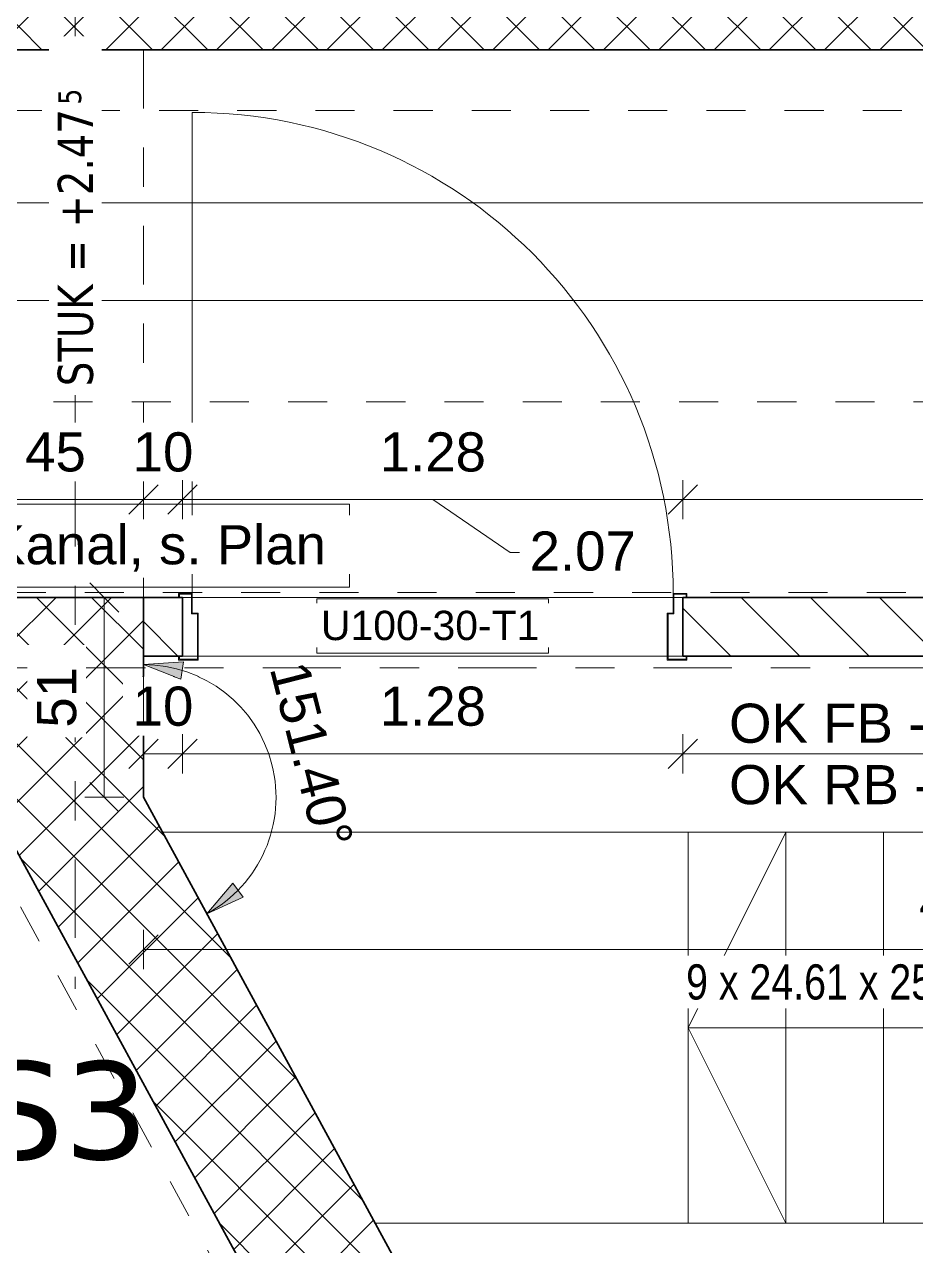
# Model space of a CAD drawing. Header units: metres. Extents: x -86 to 44, y -23 to 39.
# Drawn here: x -22.117 to -19.838, y 14.915 to 18.036 of the extents above; entities that cross this region are included whole.
import ezdxf

# ---------------------------------------------------------------- set-up
doc = ezdxf.new("R2010")
doc.units = ezdxf.units.M
for name, pattern in [('_Rasterlinie_', [0.375, 0.2, -0.05, 0.075, -0.05]), ('_Verdeckte Linien_', [0.15, 0.1, -0.05]), ('Grundrissdarstellung Sturz', [0.25, 0.15, -0.05, 0, -0.05]), ('Strichpunkt - Fein', [0.2, 0.1, -0.05, 0, -0.05])]:
    doc.linetypes.add(name, pattern=pattern)
for name, color, linetype, lineweight in [('A-____-____-DIMS', 7, 'Continuous', 5), ('A-____-____-DIMS-50', 7, 'Continuous', 5), ('A-____-NOTE-TEXT', 7, 'Continuous', 9), ('A-DETL-____-HDLN', 7, '_Verdeckte Linien_', 9), ('A-DETL-GENF-OTLN', 7, 'Continuous', 9), ('A-DOOR-____-IDEN', 7, 'Continuous', 5), ('A-DOOR-____-OTLN', 7, 'Continuous', 9), ('A-DOOR-FRAM-MCUT', 7, 'Continuous', 9), ('A-DOOR-OPNG-OTLN', 7, 'Continuous', 9), ('A-FLOR-____-OTLN', 7, 'Continuous', 9), ('A-FLOR-____-OVHD', 7, 'Strichpunkt - Fein', 9), ('A-WALL-____-MCUT', 7, 'Continuous', 35), ('A-WALL-____-PATT', 7, 'Continuous', 35), ('G-____-____-DIMS', 7, 'Continuous', 5), ('S-GRID-____-OTLN', 7, 'Continuous', 5), ('S-STRS-____-IDEN', 7, 'Continuous', 9), ('S-STRS-____-OTLN', 7, 'Continuous', 9)]:
    doc.layers.add(name, color=color, linetype=linetype, lineweight=lineweight)
doc.layers.add('S-GRID-____-IDEN', color=7, linetype='Continuous', lineweight=9, true_color=0x5555aa)
doc.styles.add('Arial_1', font='arial.ttf', dxfattribs={"height": 0.1})
doc.styles.add('Arial_2', font='arial.ttf', dxfattribs={"height": 0.075})
doc.styles.add('Arial_4', font='arial.ttf', dxfattribs={"width": 0.8, "height": 0.09})
doc.styles.add('Verdana', font='verdana.ttf', dxfattribs={"width": 0.8, "height": 0.09})
doc.styles.add('Verdana_5', font='verdana.ttf', dxfattribs={"width": 0.8, "height": 0.058493})
doc.styles.add('Verdana_B', font='verdana.ttf', dxfattribs={"height": 0.25})
doc.dimstyles.new('Arial_2_00mm_fein', dxfattribs={"dimscale": 0.3048, "dimtxt": 0.102026, "dimasz": 0.246063, "dimexe": 0.164042, "dimexo": 0.0625, "dimgap": 0.123031, "dimtad": 1, "dimdec": 1, "dimlfac": 100, "dimrnd": 0.5, "dimdsep": 46, "dimtxsty": 'Arial_1', "dimblk1": 'OBLIQUE', "dimblk2": 'OBLIQUE', "dimsah": 1, "dimcen": 0.09, "dimazin": 0, "dimtfac": 1, "dimtdec": 4, "dimtix": 1, "dimtmove": 0, "dimatfit": 3, "dimfxl": 0.164042, "dimfxlon": 1, "dimtvp": 1, "dimtfill": 1, "dimtolj": 1, "dimtzin": 0, "dimarcsym": 2})
doc.dimstyles.new('Arial_2_00mm_fein_2', dxfattribs={"dimscale": 0.3048, "dimtxt": 0.102026, "dimasz": 0.246063, "dimexe": 0.164042, "dimexo": 0.0625, "dimgap": 0.123031, "dimtad": 1, "dimrnd": 0.005, "dimzin": 0, "dimdsep": 46, "dimtxsty": 'Arial_1', "dimblk1": 'OBLIQUE', "dimblk2": 'OBLIQUE', "dimsah": 1, "dimcen": 0.09, "dimazin": 0, "dimtfac": 1, "dimtdec": 4, "dimtix": 1, "dimtmove": 0, "dimatfit": 3, "dimfxl": 0.164042, "dimfxlon": 1, "dimtvp": 1, "dimtfill": 1, "dimtolj": 1, "dimtzin": 0, "dimarcsym": 2})
doc.dimstyles.new('Pfeil_2_Dezimalstellen_1', dxfattribs={"dimscale": 0.3048, "dimtxt": 0.102026, "dimasz": 0.328084, "dimexe": 0.500328, "dimexo": 0.0625, "dimgap": 0.082021, "dimtad": 1, "dimdec": 1, "dimlfac": 100, "dimrnd": 0.5, "dimdsep": 46, "dimtxsty": 'Arial_1', "dimsah": 1, "dimcen": 0.09, "dimazin": 0, "dimtfac": 1, "dimtdec": 4, "dimtix": 1, "dimtmove": 0, "dimatfit": 3, "dimfxl": 0.500328, "dimfxlon": 1, "dimtvp": 1, "dimtolj": 1, "dimtzin": 0, "dimarcsym": 2})
doc.dimstyles.new('SUB_Rohbau_fein', dxfattribs={"dimscale": 0.3048, "dimtxt": 0.102026, "dimasz": 0.246063, "dimexe": 0.164042, "dimexo": 0.0625, "dimgap": 0.123031, "dimtad": 1, "dimdec": 1, "dimlfac": 100, "dimrnd": 0.5, "dimdsep": 46, "dimtxsty": 'Arial_1', "dimblk1": 'OBLIQUE', "dimblk2": 'OBLIQUE', "dimsah": 1, "dimcen": 0.09, "dimazin": 0, "dimtfac": 1, "dimtdec": 4, "dimtix": 1, "dimtmove": 0, "dimatfit": 3, "dimfxl": 0.164042, "dimfxlon": 1, "dimtvp": 1, "dimtfill": 1, "dimtolj": 1, "dimtzin": 0, "dimarcsym": 2})
doc.dimstyles.new('SUB_Rohbau_fein_1', dxfattribs={"dimscale": 0.3048, "dimtxt": 0.102026, "dimasz": 0.246063, "dimexe": 0.164042, "dimexo": 0.0625, "dimgap": 0.123031, "dimtad": 1, "dimrnd": 0.005, "dimzin": 0, "dimdsep": 46, "dimtxsty": 'Arial_1', "dimblk1": 'OBLIQUE', "dimblk2": 'OBLIQUE', "dimsah": 1, "dimcen": 0.09, "dimazin": 0, "dimtfac": 1, "dimtdec": 4, "dimtix": 1, "dimtmove": 0, "dimatfit": 3, "dimfxl": 0.164042, "dimfxlon": 1, "dimtvp": 1, "dimtfill": 1, "dimtolj": 1, "dimtzin": 0, "dimarcsym": 2})
doc.dimstyles.new('SUB_Rohbau_fein_7', dxfattribs={"dimscale": 0.3048, "dimtxt": 0.102026, "dimasz": 0.246063, "dimexe": 0.164042, "dimexo": 0.0625, "dimgap": 0.123031, "dimtad": 1, "dimrnd": 0.005, "dimzin": 0, "dimdsep": 46, "dimtxsty": 'Arial_1', "dimblk1": 'OBLIQUE', "dimblk2": 'OBLIQUE', "dimsah": 1, "dimcen": 0.09, "dimazin": 0, "dimtfac": 1, "dimtdec": 4, "dimtix": 1, "dimtmove": 0, "dimatfit": 3, "dimfxl": 0.164042, "dimfxlon": 1, "dimtvp": 1, "dimtfill": 1, "dimtolj": 1, "dimtzin": 0, "dimarcsym": 2})
doc.dimstyles.new('SUB_Rohbau_fein_8', dxfattribs={"dimscale": 0.3048, "dimtxt": 0.102026, "dimasz": 0.246063, "dimexe": 0.164042, "dimexo": 0.0625, "dimgap": 0.123031, "dimtad": 1, "dimdec": 1, "dimlfac": 100, "dimrnd": 0.5, "dimdsep": 46, "dimtxsty": 'Arial_1', "dimblk1": 'OBLIQUE', "dimblk2": 'OBLIQUE', "dimsah": 1, "dimcen": 0.09, "dimazin": 0, "dimtfac": 1, "dimtdec": 4, "dimtix": 1, "dimtmove": 0, "dimatfit": 3, "dimfxl": 0.164042, "dimfxlon": 1, "dimtvp": 1, "dimtfill": 1, "dimtolj": 1, "dimtzin": 0, "dimarcsym": 2})
pattern_1 = [(45, (0, 0), (-0.07071068, 0.07071068), []), (135, (0, 0), (-0.07071068, -0.07071068), [])]

# ---------------------------------------------------------------- blocks, each defined once
blk = doc.blocks.new('TU DF 1 - Stahlzarge - stumpf einschlagend - ML - 1280 x 2070 - EI30-42467745--01_UG_OK_FFB_AF')
at = {"layer": 'A-DOOR-____-OTLN', "linetype": 'Grundrissdarstellung Sturz'}
for p, q in [((-0.64, 0.075), (0.64, 0.075)), ((-0.64, -0.075), (0.64, -0.075))]:
    blk.add_line(p, q, dxfattribs=at)
at = {"layer": 'A-DOOR-FRAM-MCUT'}
for p, q in [((-0.65, 0.085), (-0.6, 0.085)), ((-0.65, 0.075), (-0.65, 0.085)), ((-0.648, 0.075), (-0.65, 0.075)), ((-0.648, 0.083), (-0.648, 0.075)), ((-0.602, 0.083), (-0.648, 0.083)), ((-0.602, -0.033), (-0.602, 0.083)), ((-0.6, 0.085), (-0.6, -0.035)), ((0.6, 0.085), (0.65, 0.085)), ((0.6, -0.035), (0.6, 0.085)), ((0.602, 0.083), (0.602, -0.033)), ((0.648, 0.083), (0.602, 0.083)), ((0.648, 0.075), (0.648, 0.083)), ((0.65, 0.075), (0.648, 0.075)), ((0.65, 0.085), (0.65, 0.075)), ((-0.617, -0.033), (-0.602, -0.033)), ((-0.617, -0.083), (-0.617, -0.033)), ((-0.615, -0.035), (-0.615, -0.085)), ((-0.6, -0.035), (-0.615, -0.035)), ((0.615, -0.035), (0.6, -0.035)), ((0.602, -0.033), (0.617, -0.033)), ((0.615, -0.085), (0.615, -0.035)), ((0.617, -0.033), (0.617, -0.083)), ((-0.65, -0.075), (-0.648, -0.075)), ((-0.65, -0.085), (-0.65, -0.075)), ((-0.615, -0.085), (-0.65, -0.085)), ((-0.648, -0.075), (-0.648, -0.083)), ((-0.648, -0.083), (-0.617, -0.083)), ((0.65, -0.085), (0.615, -0.085)), ((0.617, -0.083), (0.648, -0.083)), ((0.648, -0.075), (0.65, -0.075)), ((0.648, -0.083), (0.648, -0.075)), ((0.65, -0.075), (0.65, -0.085))]:
    blk.add_line(p, q, dxfattribs=at)
at = {"layer": 'A-DOOR-OPNG-OTLN'}
blk.add_line((0.615, -0.085), (0.615, -1.315), dxfattribs=at)
blk.add_arc((0.615, -0.085), 1.23, 180, 270, dxfattribs=at)
blk = doc.blocks.new('TU Durchgang - Breite variabel - H_ 2475-32266134--01_UG_OK_FFB_AF')
at = {"layer": 'A-DOOR-____-OTLN', "linetype": 'Grundrissdarstellung Sturz'}
for p, q in [((-0.7, 0.1894), (0.7, 0.1894)), ((-0.7, -0.1606), (0.7, -0.1606))]:
    blk.add_line(p, q, dxfattribs=at)
blk = doc.blocks.new('DE_Detailverweis - mit_Rahmen-56961560--01_UG_OK_FFB_AF')
at = {"layer": 'A-DETL-GENF-OTLN', "color": 30, "linetype": 'Strichpunkt - Fein', "true_color": 0xff8000}
blk.add_line((38.935, 0), (0, 0), dxfattribs=at)
blk = doc.blocks.new('DE_Detailverweis - mit_Rahmen-56961640--01_UG_OK_FFB_AF')
at = {"layer": 'A-DETL-GENF-OTLN', "color": 30, "linetype": 'Strichpunkt - Fein', "true_color": 0xff8000}
blk.add_line((0, 34.7174), (19.26, 34.7174), dxfattribs=at)
blk = doc.blocks.new('DIMBLOCK596--01_UG_OK_FFB_AF')
at = {"layer": 'A-____-____-DIMS-50'}
for p, q in [((-21.813, 16.1716), (-21.813, 16.2216)), ((-21.813, 16.1716), (-21.7755, 16.2091)), ((-21.713, 16.1716), (-21.713, 16.2216)), ((-21.713, 16.1716), (-21.6755, 16.2091)), ((-21.813, 16.1716), (-21.8505, 16.1341)), ((-21.813, 16.1716), (-21.713, 16.1716)), ((-21.813, 16.1716), (-21.813, 16.1216)), ((-21.713, 16.1716), (-21.7505, 16.1341)), ((-21.713, 16.1716), (-21.713, 16.1216))]:
    blk.add_line(p, q, dxfattribs=at)
at = {"layer": 'A-____-____-DIMS-50', "color": 0, "insert": (-21.8406, 16.3436), "char_height": 0.1, "width": 0.186088, "attachment_point": 1, "line_spacing_factor": 0.941778, "style": 'Arial_1', "bg_fill": 3, "box_fill_scale": 1.25, "bg_fill_color": 256, "bg_fill_true_color": 13158600, "bg_fill_transparency": 0}
blk.add_mtext('10', dxfattribs=at)
blk = doc.blocks.new('_Oblique')
at = {"color": 0, "linetype": 'ByBlock', "lineweight": -2}
blk.add_line((-0.5, -0.5), (0.5, 0.5), dxfattribs=at)
blk = doc.blocks.new('DIMBLOCK597--01_UG_OK_FFB_AF')
at = {"layer": 'A-____-____-DIMS-50'}
for p, q in [((-21.713, 16.1716), (-21.713, 16.2216)), ((-21.713, 16.1716), (-21.6755, 16.2091)), ((-20.433, 16.1716), (-20.433, 16.2216)), ((-20.433, 16.1716), (-20.3955, 16.2091)), ((-21.713, 16.1716), (-21.7505, 16.1341)), ((-21.713, 16.1716), (-20.433, 16.1716)), ((-21.713, 16.1716), (-21.713, 16.1216)), ((-20.433, 16.1716), (-20.4705, 16.1341)), ((-20.433, 16.1716), (-20.433, 16.1216))]:
    blk.add_line(p, q, dxfattribs=at)
at = {"layer": 'A-____-____-DIMS-50', "color": 0, "insert": (-21.2087, 16.3436), "char_height": 0.1, "width": 0.325653, "attachment_point": 1, "line_spacing_factor": 0.941778, "style": 'Arial_1', "bg_fill": 3, "box_fill_scale": 1.25, "bg_fill_color": 256, "bg_fill_true_color": 13158600, "bg_fill_transparency": 0}
blk.add_mtext('1.28', dxfattribs=at)
blk = doc.blocks.new('DIMBLOCK598--01_UG_OK_FFB_AF')
at = {"layer": 'A-____-____-DIMS-50'}
for p, q in [((-20.433, 16.1716), (-20.433, 16.2216)), ((-20.433, 16.1716), (-20.3955, 16.2091)), ((-17.573, 16.1716), (-17.573, 16.2216)), ((-17.573, 16.1716), (-17.5355, 16.2091)), ((-20.433, 16.1716), (-20.4705, 16.1341)), ((-20.433, 16.1716), (-17.573, 16.1716)), ((-20.433, 16.1716), (-20.433, 16.1216)), ((-17.573, 16.1716), (-17.6105, 16.1341)), ((-17.573, 16.1716), (-17.573, 16.1216))]:
    blk.add_line(p, q, dxfattribs=at)
at = {"layer": 'A-____-____-DIMS-50', "color": 0, "insert": (-19.1387, 16.3436), "char_height": 0.1, "width": 0.325653, "attachment_point": 1, "line_spacing_factor": 0.941778, "style": 'Arial_1', "bg_fill": 3, "box_fill_scale": 1.25, "bg_fill_color": 256, "bg_fill_true_color": 13158600, "bg_fill_transparency": 0}
blk.add_mtext('2.86', dxfattribs=at)
blk = doc.blocks.new('DIMBLOCK612--01_UG_OK_FFB_AF')
at = {"layer": 'A-____-____-DIMS-50'}
for p, q in [((-21.813, 15.6716), (-21.813, 15.7216)), ((-21.813, 15.6716), (-21.7755, 15.7091)), ((-17.573, 15.6716), (-17.573, 15.7216)), ((-17.573, 15.6716), (-17.5355, 15.7091)), ((-21.813, 15.6716), (-21.8505, 15.6341)), ((-21.813, 15.6716), (-17.573, 15.6716)), ((-21.813, 15.6716), (-21.813, 15.6216)), ((-17.573, 15.6716), (-17.6105, 15.6341)), ((-17.573, 15.6716), (-17.573, 15.6216))]:
    blk.add_line(p, q, dxfattribs=at)
at = {"layer": 'A-____-____-DIMS-50', "color": 0, "insert": (-19.8287, 15.8436), "char_height": 0.1, "width": 0.325653, "attachment_point": 1, "line_spacing_factor": 0.941778, "style": 'Arial_1', "bg_fill": 3, "box_fill_scale": 1.25, "bg_fill_color": 256, "bg_fill_true_color": 13158600, "bg_fill_transparency": 0}
blk.add_mtext('4.24', dxfattribs=at)
blk = doc.blocks.new('DIMBLOCK1270--01_UG_OK_FFB_AF')
at = {"layer": 'A-____-____-DIMS-50'}
for p, q in [((-22.263, 16.8216), (-22.263, 16.8716)), ((-22.263, 16.8216), (-22.2255, 16.8591)), ((-21.813, 16.8216), (-21.813, 16.8716)), ((-21.813, 16.8216), (-21.7755, 16.8591)), ((-22.263, 16.8216), (-22.3005, 16.7841)), ((-22.263, 16.8216), (-21.813, 16.8216)), ((-22.263, 16.8216), (-22.263, 16.7716)), ((-21.813, 16.8216), (-21.8505, 16.7841)), ((-21.813, 16.8216), (-21.813, 16.7716))]:
    blk.add_line(p, q, dxfattribs=at)
at = {"layer": 'A-____-____-DIMS-50', "color": 0, "insert": (-22.1156, 16.9936), "char_height": 0.1, "width": 0.186088, "attachment_point": 1, "line_spacing_factor": 0.941778, "style": 'Arial_1', "bg_fill": 3, "box_fill_scale": 1.25, "bg_fill_color": 256, "bg_fill_true_color": 13158600, "bg_fill_transparency": 0}
blk.add_mtext('45', dxfattribs=at)
blk = doc.blocks.new('DIMBLOCK1271--01_UG_OK_FFB_AF')
at = {"layer": 'A-____-____-DIMS-50'}
for p, q in [((-21.813, 16.8216), (-21.813, 16.8716)), ((-21.813, 16.8216), (-21.7755, 16.8591)), ((-21.713, 16.8216), (-21.713, 16.8716)), ((-21.713, 16.8216), (-21.6755, 16.8591)), ((-21.813, 16.8216), (-21.8505, 16.7841)), ((-21.813, 16.8216), (-21.713, 16.8216)), ((-21.813, 16.8216), (-21.813, 16.7716)), ((-21.713, 16.8216), (-21.7505, 16.7841)), ((-21.713, 16.8216), (-21.713, 16.7716))]:
    blk.add_line(p, q, dxfattribs=at)
at = {"layer": 'A-____-____-DIMS-50', "color": 0, "insert": (-21.8406, 16.9936), "char_height": 0.1, "width": 0.186088, "attachment_point": 1, "line_spacing_factor": 0.941778, "style": 'Arial_1', "bg_fill": 3, "box_fill_scale": 1.25, "bg_fill_color": 256, "bg_fill_true_color": 13158600, "bg_fill_transparency": 0}
blk.add_mtext('10', dxfattribs=at)
blk = doc.blocks.new('DIMBLOCK1272--01_UG_OK_FFB_AF')
at = {"layer": 'A-____-____-DIMS-50'}
for p, q in [((-21.713, 16.8216), (-21.713, 16.8716)), ((-21.713, 16.8216), (-21.6755, 16.8591)), ((-20.433, 16.8216), (-20.433, 16.8716)), ((-20.433, 16.8216), (-20.3955, 16.8591)), ((-21.713, 16.8216), (-21.7505, 16.7841)), ((-21.713, 16.8216), (-20.433, 16.8216)), ((-21.713, 16.8216), (-21.713, 16.7716)), ((-20.8753, 16.6865), (-21.073, 16.8216)), ((-20.433, 16.8216), (-20.4705, 16.7841)), ((-20.433, 16.8216), (-20.433, 16.7716)), ((-20.8253, 16.6865), (-20.8753, 16.6865))]:
    blk.add_line(p, q, dxfattribs=at)
at = {"layer": 'A-____-____-DIMS-50', "color": 0, "insert": (-21.2087, 16.9936), "char_height": 0.1, "width": 0.325653, "attachment_point": 1, "line_spacing_factor": 0.941778, "style": 'Arial_1', "bg_fill": 3, "box_fill_scale": 1.25, "bg_fill_color": 256, "bg_fill_true_color": 13158600, "bg_fill_transparency": 0}
blk.add_mtext('1.28', dxfattribs=at)
at = {"layer": 'A-____-____-DIMS-50', "color": 0, "insert": (-20.8253, 16.7402), "char_height": 0.1, "width": 0.325653, "attachment_point": 1, "line_spacing_factor": 0.941778, "style": 'Arial_1', "bg_fill": 3, "box_fill_scale": 1.25, "bg_fill_color": 256, "bg_fill_true_color": 13158600, "bg_fill_transparency": 0}
blk.add_mtext('2.07', dxfattribs=at)
blk = doc.blocks.new('DIMBLOCK1273--01_UG_OK_FFB_AF')
at = {"layer": 'A-____-____-DIMS-50'}
for p, q in [((-20.433, 16.8216), (-20.433, 16.8716)), ((-20.433, 16.8216), (-20.3955, 16.8591)), ((-17.573, 16.8216), (-17.573, 16.8716)), ((-17.573, 16.8216), (-17.5355, 16.8591)), ((-20.433, 16.8216), (-20.4705, 16.7841)), ((-20.433, 16.8216), (-17.573, 16.8216)), ((-20.433, 16.8216), (-20.433, 16.7716)), ((-17.573, 16.8216), (-17.6105, 16.7841)), ((-17.573, 16.8216), (-17.573, 16.7716))]:
    blk.add_line(p, q, dxfattribs=at)
at = {"layer": 'A-____-____-DIMS-50', "color": 0, "insert": (-19.1387, 16.9936), "char_height": 0.1, "width": 0.325653, "attachment_point": 1, "line_spacing_factor": 0.941778, "style": 'Arial_1', "bg_fill": 3, "box_fill_scale": 1.25, "bg_fill_color": 256, "bg_fill_true_color": 13158600, "bg_fill_transparency": 0}
blk.add_mtext('2.86', dxfattribs=at)
blk = doc.blocks.new('DIMBLOCK1303--01_UG_OK_FFB_AF')
at = {"layer": 'A-____-____-DIMS-50'}
for p, q in [((-29.973, 17.5806), (-29.973, 17.6306)), ((-29.973, 17.5806), (-29.9355, 17.6181)), ((-15.983, 17.5806), (-15.983, 17.6306)), ((-15.983, 17.5806), (-15.9455, 17.6181)), ((-29.973, 17.5806), (-30.0105, 17.5431)), ((-29.973, 17.5806), (-15.983, 17.5806)), ((-29.973, 17.5806), (-29.973, 17.5306)), ((-15.983, 17.5806), (-16.0205, 17.5431)), ((-15.983, 17.5806), (-15.983, 17.5306))]:
    blk.add_line(p, q, dxfattribs=at)
at = {"layer": 'A-____-____-DIMS-50', "color": 0, "insert": (-23.1525, 17.7526), "char_height": 0.1, "width": 0.418697, "attachment_point": 1, "line_spacing_factor": 0.941778, "style": 'Arial_1', "bg_fill": 3, "box_fill_scale": 1.25, "bg_fill_color": 256, "bg_fill_true_color": 13158600, "bg_fill_transparency": 0}
blk.add_mtext('13.99', dxfattribs=at)
blk = doc.blocks.new('DIMBLOCK1316--01_UG_OK_FFB_AF')
at = {"layer": 'A-____-____-DIMS-50'}
for p, q in [((-32.408, 17.3306), (-32.408, 17.3806)), ((-32.408, 17.3306), (-32.3705, 17.3681)), ((-15.983, 17.3306), (-15.983, 17.3806)), ((-15.983, 17.3306), (-15.9455, 17.3681)), ((-32.408, 17.3306), (-32.4455, 17.2931)), ((-32.408, 17.3306), (-15.983, 17.3306)), ((-32.408, 17.3306), (-32.408, 17.2806)), ((-15.983, 17.3306), (-16.0205, 17.2931)), ((-15.983, 17.3306), (-15.983, 17.2806))]:
    blk.add_line(p, q, dxfattribs=at)
at = {"layer": 'A-____-____-DIMS-50', "color": 0, "insert": (-24.396, 17.5026), "char_height": 0.1, "width": 0.481134, "attachment_point": 1, "line_spacing_factor": 0.941778, "style": 'Arial_1', "bg_fill": 3, "box_fill_scale": 1.25, "bg_fill_color": 256, "bg_fill_true_color": 13158600, "bg_fill_transparency": 0}
blk.add_mtext('16.42\\A2\\H0.5x;\\S5^  ;\\H2x;', dxfattribs=at)
blk = doc.blocks.new('DIMBLOCK2040--01_UG_OK_FFB_AF')
at = {"layer": 'A-____-____-DIMS-50'}
for points in [[(-21.813, 16.3999), (-21.7175, 16.363), (-21.7108, 16.4068)], [(-21.6507, 15.7628), (-21.5577, 15.8056), (-21.5845, 15.8409)]]:
    blk.add_hatch(color=256, dxfattribs=at).paths.add_polyline_path(points)
for p, q in [((-21.813, 16.3999), (-21.813, 16.4637)), ((-21.7108, 16.4068), (-21.813, 16.3999)), ((-21.813, 16.3999), (-21.7175, 16.363)), ((-21.813, 16.3999), (-21.813, 16.2474)), ((-21.7175, 16.363), (-21.7108, 16.4068)), ((-21.6507, 15.7628), (-21.7237, 15.8967)), ((-21.5845, 15.8409), (-21.6507, 15.7628)), ((-21.5577, 15.8056), (-21.5845, 15.8409)), ((-21.6507, 15.7628), (-21.5577, 15.8056)), ((-21.6507, 15.7628), (-21.6507, 15.7628)), ((-21.6507, 15.7628), (-21.6307, 15.726))]:
    blk.add_line(p, q, dxfattribs=at)
blk.add_arc((-21.813, 16.0607), 0.3392, 298.5786, 90, dxfattribs=at)
blk.add_arc((-21.813, 16.0607), 0.3392, 298.5786, 90, dxfattribs=at)
at = {"layer": 'A-____-____-DIMS-50', "color": 0, "insert": (-21.3935, 16.4154), "char_height": 0.1, "width": 0.576368, "attachment_point": 1, "rotation": 284.2893, "line_spacing_factor": 0.941778, "style": 'Arial_1'}
blk.add_mtext('151.40°', dxfattribs=at)
blk = doc.blocks.new('DIMBLOCK2063--01_UG_OK_FFB_AF')
at = {"layer": 'A-____-____-DIMS-50'}
for p, q in [((-21.913, 16.5716), (-21.9505, 16.6091)), ((-21.913, 16.5716), (-21.963, 16.5716)), ((-21.913, 16.5716), (-21.913, 16.0607)), ((-21.913, 16.5716), (-21.8755, 16.5341)), ((-21.913, 16.5716), (-21.863, 16.5716)), ((-21.913, 16.0607), (-21.9505, 16.0982)), ((-21.913, 16.0607), (-21.963, 16.0607)), ((-21.913, 16.0607), (-21.8755, 16.0232)), ((-21.913, 16.0607), (-21.863, 16.0607))]:
    blk.add_line(p, q, dxfattribs=at)
at = {"layer": 'A-____-____-DIMS-50', "color": 0, "insert": (-22.085, 16.2386), "char_height": 0.1, "width": 0.186088, "attachment_point": 1, "rotation": 90, "line_spacing_factor": 0.941778, "style": 'Arial_1', "bg_fill": 3, "box_fill_scale": 1.25, "bg_fill_color": 256, "bg_fill_true_color": 13158600, "bg_fill_transparency": 0}
blk.add_mtext('51', dxfattribs=at)

msp = doc.modelspace()

# ---------------------------------------------------------------- hatches: boundary and pattern name
at = {"layer": 'A-WALL-____-PATT', "lineweight": 9}
h = msp.add_hatch(dxfattribs=at)
h.set_pattern_fill('FP_1', color=256, style=0, pattern_type=2)
h.set_pattern_definition(pattern_1)
h.paths.add_polyline_path([(-25.0335, 17.9716), (-16.283, 17.9716), (-16.283, 18.2716), (-25.493, 18.2716), (-25.493, 17.9716)])
h = msp.add_hatch(dxfattribs=at)
h.set_pattern_fill('FP_1', color=256, style=0, pattern_type=2)
h.set_pattern_definition(pattern_1)
h.paths.add_polyline_path([(-21.813, 15.329), (-21.813, 16.5716), (-22.163, 16.5716), (-22.163, 15.9716), (-21.9766, 15.6293)])
at = {"layer": 'A-WALL-____-PATT', "lineweight": 9, "true_color": 0x787878}
h = msp.add_hatch(dxfattribs=at)
h.set_pattern_fill('FP_3', color=8, style=0, pattern_type=2)
h.set_pattern_definition([(315, (0, 0), (0.08838835, 0.08838835), [])])
h.paths.add_polyline_path([(-17.573, 16.4216), (-17.573, 16.5716), (-20.433, 16.5716), (-20.433, 16.4216), (-18.9641, 16.4216)])
h.paths.add_polyline_path([(-21.7645, 16.4216), (-21.713, 16.4216), (-21.713, 16.5716), (-21.813, 16.5716), (-21.813, 16.4216)])
at = {"layer": 'A-WALL-____-PATT', "lineweight": 9}
h = msp.add_hatch(dxfattribs=at)
h.set_pattern_fill('FP_1', color=256, style=0, pattern_type=2)
h.set_pattern_definition(pattern_1)
h.paths.add_polyline_path([(-19.538, 11.1527), (-19.538, 11.8843), (-21.813, 16.0607), (-21.813, 15.329), (-19.6647, 11.3853)])

# ---------------------------------------------------------------- linework, layer by layer
at = {"layer": 'A-____-NOTE-TEXT', "color": 30, "lineweight": 5, "true_color": 0xff8000, "flags": 128}
msp.add_lwpolyline([(-22.5666, 16.8102), (-21.2861, 16.8102), (-21.2861, 16.5982), (-22.5666, 16.5982)], close=True, dxfattribs=at)
at = {"layer": 'A-DETL-____-HDLN'}
msp.add_line((-13.943, 17.0716), (-22.163, 17.0716), dxfattribs=at)
at = {"layer": 'A-DOOR-____-IDEN', "flags": 128}
msp.add_lwpolyline([(-21.3691, 16.5684), (-20.7771, 16.5684), (-20.7771, 16.4294), (-21.3691, 16.4294)], close=True, dxfattribs=at)
at = {"layer": 'A-FLOR-____-OTLN'}
for p, q in [((-21.713, 16.5716), (-21.69, 16.5716)), ((-21.688, 16.5716), (-20.458, 16.5716)), ((-20.456, 16.5716), (-20.433, 16.5716)), ((-21.675, 16.4216), (-21.713, 16.4216)), ((-20.473, 16.4216), (-21.673, 16.4216)), ((-20.433, 16.4216), (-20.471, 16.4216)), ((-21.7645, 15.9716), (-17.573, 15.9716))]:
    msp.add_line(p, q, dxfattribs=at)
at = {"layer": 'A-FLOR-____-OVHD'}
msp.add_line((-22.223, 15.9563), (-19.998, 11.8717), dxfattribs=at)
at = {"layer": 'A-WALL-____-MCUT'}
for p, q in [((-29.973, 17.9716), (-15.983, 17.9716)), ((-21.713, 16.5716), (-22.263, 16.5716)), ((-21.813, 16.0607), (-21.813, 16.5716)), ((-21.713, 16.4216), (-21.713, 16.5716)), ((-17.573, 16.5716), (-20.433, 16.5716)), ((-20.433, 16.5716), (-20.433, 16.4216)), ((-21.813, 16.4216), (-21.713, 16.4216)), ((-20.433, 16.4216), (-17.573, 16.4216)), ((-19.538, 11.8843), (-21.813, 16.0607)), ((-22.163, 15.9716), (-19.938, 11.887))]:
    msp.add_line(p, q, dxfattribs=at)
at = {"layer": 'S-GRID-____-OTLN', "color": 8, "linetype": '_Rasterlinie_', "true_color": 0x808080}
msp.add_line((-33.508, 16.3916), (28.7515, 16.3916), dxfattribs=at)
at = {"layer": 'S-STRS-____-OTLN'}
for p, q in [((-20.4197, 15.9716), (-21.7645, 15.9716)), ((-20.4197, 14.9716), (-20.4197, 15.9716)), ((-20.4197, 15.4716), (-20.1697, 15.9716)), ((-20.1697, 14.9716), (-20.1697, 15.9716)), ((-19.9197, 14.9716), (-19.9197, 15.9716)), ((-20.1697, 15.4716), (-20.4197, 15.4716)), ((-20.4197, 15.4716), (-20.1697, 14.9716)), ((-19.9197, 15.4716), (-20.1697, 15.4716)), ((-19.6697, 15.4716), (-19.9197, 15.4716)), ((-21.2197, 14.9716), (-20.4197, 14.9716)), ((-20.1697, 14.9716), (-20.4197, 14.9716)), ((-19.9197, 14.9716), (-20.1697, 14.9716)), ((-19.6697, 14.9716), (-19.9197, 14.9716))]:
    msp.add_line(p, q, dxfattribs=at)
at = {"layer": 'S-STRS-____-OTLN', "linetype": '_Verdeckte Linien_'}
for p, q in [((-20.4197, 14.9716), (-20.4197, 15.9716)), ((-20.1697, 14.9716), (-20.1697, 15.9716)), ((-19.9197, 14.9716), (-19.9197, 15.9716))]:
    msp.add_line(p, q, dxfattribs=at)

# ---------------------------------------------------------------- block references
at = {"layer": 'A-DETL-GENF-OTLN', "color": 30, "true_color": 0xff8000}
for name, p in [('DE_Detailverweis - mit_Rahmen-56961560--01_UG_OK_FFB_AF', (-33.008, 17.8166)), ('DE_Detailverweis - mit_Rahmen-56961640--01_UG_OK_FFB_AF', (-22.563, -18.1334))]:
    msp.add_blockref(name, p, dxfattribs=at)
at = {"layer": 'A-DOOR-____-OTLN'}
for name, p, rotation in [('TU Durchgang - Breite variabel - H_ 2475-32266134--01_UG_OK_FFB_AF', (-22.0024, 17.2716), 270), ('TU DF 1 - Stahlzarge - stumpf einschlagend - ML - 1280 x 2070 - EI30-42467745--01_UG_OK_FFB_AF', (-21.073, 16.4966), 180)]:
    msp.add_blockref(name, p, dxfattribs=dict(at, rotation=rotation))

# ---------------------------------------------------------------- texts
at = {"layer": 'S-GRID-____-IDEN', "color": 8, "lineweight": 5, "true_color": 0x808080, "insert": (-22.2345, 15.3857), "char_height": 0.25, "width": 0.593249, "attachment_point": 1, "style": 'Verdana_B'}
msp.add_mtext('S3', dxfattribs=at)

# ---------------------------------------------------------------- next in the draw order: texts
at = {"layer": 'A-____-NOTE-TEXT', "color": 30, "lineweight": 5, "true_color": 0xff8000, "insert": (-22.5416, 16.7563), "char_height": 0.1, "width": 1.48713, "attachment_point": 1, "style": 'Arial_1', "bg_fill": 3, "box_fill_scale": 1.25, "bg_fill_color": 256, "bg_fill_true_color": 13158600, "bg_fill_transparency": 0}
msp.add_mtext('RDA Kanal, s. Plan', dxfattribs=at)
at = {"layer": 'A-DOOR-____-IDEN', "insert": (-21.3591, 16.5375), "char_height": 0.075, "width": 0.689451, "attachment_point": 1, "style": 'Arial_2', "bg_fill": 3, "box_fill_scale": 1.25, "bg_fill_color": 256, "bg_fill_true_color": 13158600, "bg_fill_transparency": 0}
msp.add_mtext('U100-30-T1', dxfattribs=at)

# ---------------------------------------------------------------- next in the draw order: dimensions: what is measured, and where the dimension line sits
at = {"layer": 'A-____-____-DIMS'}
for base, p1, p2, dimstyle, override, picture, middle in [((-21.713, 16.1716), (-21.813, 16.2216), (-21.713, 16.2216), 'SUB_Rohbau_fein', {"dimpost": '<>', "dimfxl": 0.1}, 'DIMBLOCK596--01_UG_OK_FFB_AF', (-21.763, 16.2601)), ((-17.573, 15.6716), (-21.813, 15.7216), (-17.573, 15.7216), 'SUB_Rohbau_fein_1', {"dimpost": '<>', "dimfxl": 4.24}, 'DIMBLOCK612--01_UG_OK_FFB_AF', (-19.693, 15.7593))]:
    dim = msp.add_linear_dim(base=base, p1=p1, p2=p2, dimstyle=dimstyle, override=override, dxfattribs=at)
    dim.commit()
    dim.dimension.update_dxf_attribs({"geometry": picture, "text_midpoint": middle})

# ---------------------------------------------------------------- next in the draw order: texts
at = {"layer": 'A-____-NOTE-TEXT', "color": 30, "lineweight": 5, "true_color": 0xff8000, "insert": (-22.5416, 16.7563), "char_height": 0.1, "width": 1.48713, "attachment_point": 1, "style": 'Arial_1', "bg_fill": 3, "box_fill_scale": 1.25, "bg_fill_color": 256, "bg_fill_true_color": 13158600, "bg_fill_transparency": 0}
msp.add_mtext('RDA Kanal, s. Plan', dxfattribs=at)
at = {"layer": 'S-STRS-____-IDEN', "lineweight": 5, "insert": (-20.425, 15.6336), "char_height": 0.09, "width": 0.90751, "attachment_point": 1, "style": 'Arial_4', "bg_fill": 3, "box_fill_scale": 1.25, "bg_fill_color": 256, "bg_fill_true_color": 13158600, "bg_fill_transparency": 0}
msp.add_mtext('9 x 24.61 x 25.00', dxfattribs=at)

# ---------------------------------------------------------------- next in the draw order: dimensions: what is measured, and where the dimension line sits
at = {"layer": 'A-____-____-DIMS'}
dim = msp.add_linear_dim(base=(-20.433, 16.1716), p1=(-21.713, 16.2216), p2=(-20.433, 16.2216), dimstyle='SUB_Rohbau_fein_1', override={"dimpost": '<>', "dimfxl": 1.28}, dxfattribs=at)
dim.commit()
dim.dimension.update_dxf_attribs({"geometry": 'DIMBLOCK597--01_UG_OK_FFB_AF', "text_midpoint": (-21.073, 16.2601)})

# ---------------------------------------------------------------- next in the draw order: linework, layer by layer
at = {"layer": 'S-GRID-____-OTLN', "color": 8, "linetype": '_Rasterlinie_', "true_color": 0x808080}
msp.add_line((-21.988, 35.9016), (-21.988, 15.5711), dxfattribs=at)

# ---------------------------------------------------------------- next in the draw order: dimensions: what is measured, and where the dimension line sits
at = {"layer": 'A-____-____-DIMS'}
dim = msp.add_angular_dim_3p(base=(-21.4799, 15.9963), center=(-21.813, 16.0607), p1=(-21.6307, 15.726), p2=(-21.813, 16.4637), dimstyle='Pfeil_2_Dezimalstellen_1', override={"dimpost": '<>', "dimfxl": 0.759823}, dxfattribs=at)
dim.commit()
dim.dimension.update_dxf_attribs({"geometry": 'DIMBLOCK2040--01_UG_OK_FFB_AF', "text_midpoint": (-21.4106, 16.1632)})
dim = msp.add_linear_dim(base=(-17.573, 16.1716), p1=(-20.433, 16.2216), p2=(-17.573, 16.2216), dimstyle='SUB_Rohbau_fein_1', override={"dimpost": '<>', "dimfxl": 2.86}, dxfattribs=at)
dim.commit()
dim.dimension.update_dxf_attribs({"geometry": 'DIMBLOCK598--01_UG_OK_FFB_AF', "text_midpoint": (-19.003, 16.2601)})

# ---------------------------------------------------------------- next in the draw order: texts
at = {"layer": 'G-____-____-DIMS', "insert": (-20.3151, 16.3), "char_height": 0.1, "width": 1.039397, "attachment_point": 1, "line_spacing_factor": 0.941778, "style": 'Arial_1'}
msp.add_mtext('OK FB -3.325\\POK RB -3.355', dxfattribs=at)

# ---------------------------------------------------------------- next in the draw order: dimensions: what is measured, and where the dimension line sits
at = {"layer": 'A-____-____-DIMS'}
for base, p1, p2, dimstyle, override, picture, middle in [((-15.983, 17.5806), (-29.973, 17.6306), (-15.983, 17.6306), 'Arial_2_00mm_fein_2', {"dimpost": '<>', "dimfxl": 13.99}, 'DIMBLOCK1303--01_UG_OK_FFB_AF', (-22.978, 17.6692)), ((-21.813, 16.8216), (-22.263, 16.8716), (-21.813, 16.7716), 'Arial_2_00mm_fein', {"dimpost": '<>', "dimfxl": 0.460977}, 'DIMBLOCK1270--01_UG_OK_FFB_AF', (-22.038, 16.9099))]:
    dim = msp.add_linear_dim(base=base, p1=p1, p2=p2, dimstyle=dimstyle, override=override, dxfattribs=at)
    dim.commit()
    dim.dimension.update_dxf_attribs({"geometry": picture, "text_midpoint": middle})
dim = msp.add_linear_dim(base=(-21.913, 16.0607), p1=(-21.863, 16.5716), p2=(-21.863, 16.0607), angle=90, dimstyle='SUB_Rohbau_fein_8', override={"dimpost": '<>', "dimfxl": 0.51086}, dxfattribs=at)
dim.commit()
dim.dimension.update_dxf_attribs({"geometry": 'DIMBLOCK2063--01_UG_OK_FFB_AF', "text_midpoint": (-22.0016, 16.3161)})

# ---------------------------------------------------------------- next in the draw order: dimensions: what is measured, and where the dimension line sits
dim = msp.add_linear_dim(base=(-15.983, 17.3306), p1=(-32.408, 17.3806), p2=(-15.983, 17.3806), text='\\A1;16.42\\Q;{\\A1;{\\H0.5x;\\S5^ ;}}', dimstyle='SUB_Rohbau_fein_7', override={"dimpost": '<>', "dimfxl": 16.425}, dxfattribs=at)
dim.commit()
dim.dimension.update_dxf_attribs({"geometry": 'DIMBLOCK1316--01_UG_OK_FFB_AF', "text_midpoint": (-24.1955, 17.4192)})
dim = msp.add_linear_dim(base=(-21.713, 16.8216), p1=(-21.813, 16.7716), p2=(-21.713, 16.8716), dimstyle='Arial_2_00mm_fein', override={"dimpost": '<>', "dimfxl": 0.141421}, dxfattribs=at)
dim.commit()
dim.dimension.update_dxf_attribs({"geometry": 'DIMBLOCK1271--01_UG_OK_FFB_AF', "text_midpoint": (-21.763, 16.9101)})

# ---------------------------------------------------------------- next in the draw order: texts
at = {"layer": 'A-DOOR-____-IDEN', "insert": (-22.0322, 17.1116), "char_height": 0.09, "width": 0.872236, "attachment_point": 1, "rotation": 90, "style": 'Verdana', "bg_fill": 3, "box_fill_scale": 1.25, "bg_fill_color": 256, "bg_fill_true_color": 13158600, "bg_fill_transparency": 0}
msp.add_mtext('STUK = +2.47', dxfattribs=at)

# ---------------------------------------------------------------- next in the draw order: dimensions: what is measured, and where the dimension line sits
at = {"layer": 'A-____-____-DIMS'}
dim = msp.add_linear_dim(base=(-20.433, 16.8216), p1=(-21.713, 16.8716), p2=(-20.433, 16.8716), text='<>\\X2.07', dimstyle='Arial_2_00mm_fein_2', override={"dimpost": '<>', "dimfxl": 1.28}, dxfattribs=at)
dim.commit()
dim.dimension.update_dxf_attribs({"geometry": 'DIMBLOCK1272--01_UG_OK_FFB_AF', "text_midpoint": (-21.073, 16.8216)})

# ---------------------------------------------------------------- next in the draw order: texts
at = {"layer": 'A-DOOR-____-IDEN', "insert": (-22.0308, 17.8313), "char_height": 0.0585, "width": 0.051308, "attachment_point": 1, "rotation": 90, "style": 'Verdana_5', "bg_fill": 3, "box_fill_scale": 1.25, "bg_fill_color": 256, "bg_fill_true_color": 13158600, "bg_fill_transparency": 0}
msp.add_mtext('5', dxfattribs=at)

# ---------------------------------------------------------------- next in the draw order: dimensions: what is measured, and where the dimension line sits
at = {"layer": 'A-____-____-DIMS'}
dim = msp.add_linear_dim(base=(-17.573, 16.8216), p1=(-20.433, 16.8716), p2=(-17.573, 16.7716), dimstyle='Arial_2_00mm_fein_2', override={"dimpost": '<>', "dimfxl": 2.861748}, dxfattribs=at)
dim.commit()
dim.dimension.update_dxf_attribs({"geometry": 'DIMBLOCK1273--01_UG_OK_FFB_AF', "text_midpoint": (-19.003, 16.9101)})

doc.saveas('drawing.dxf')
